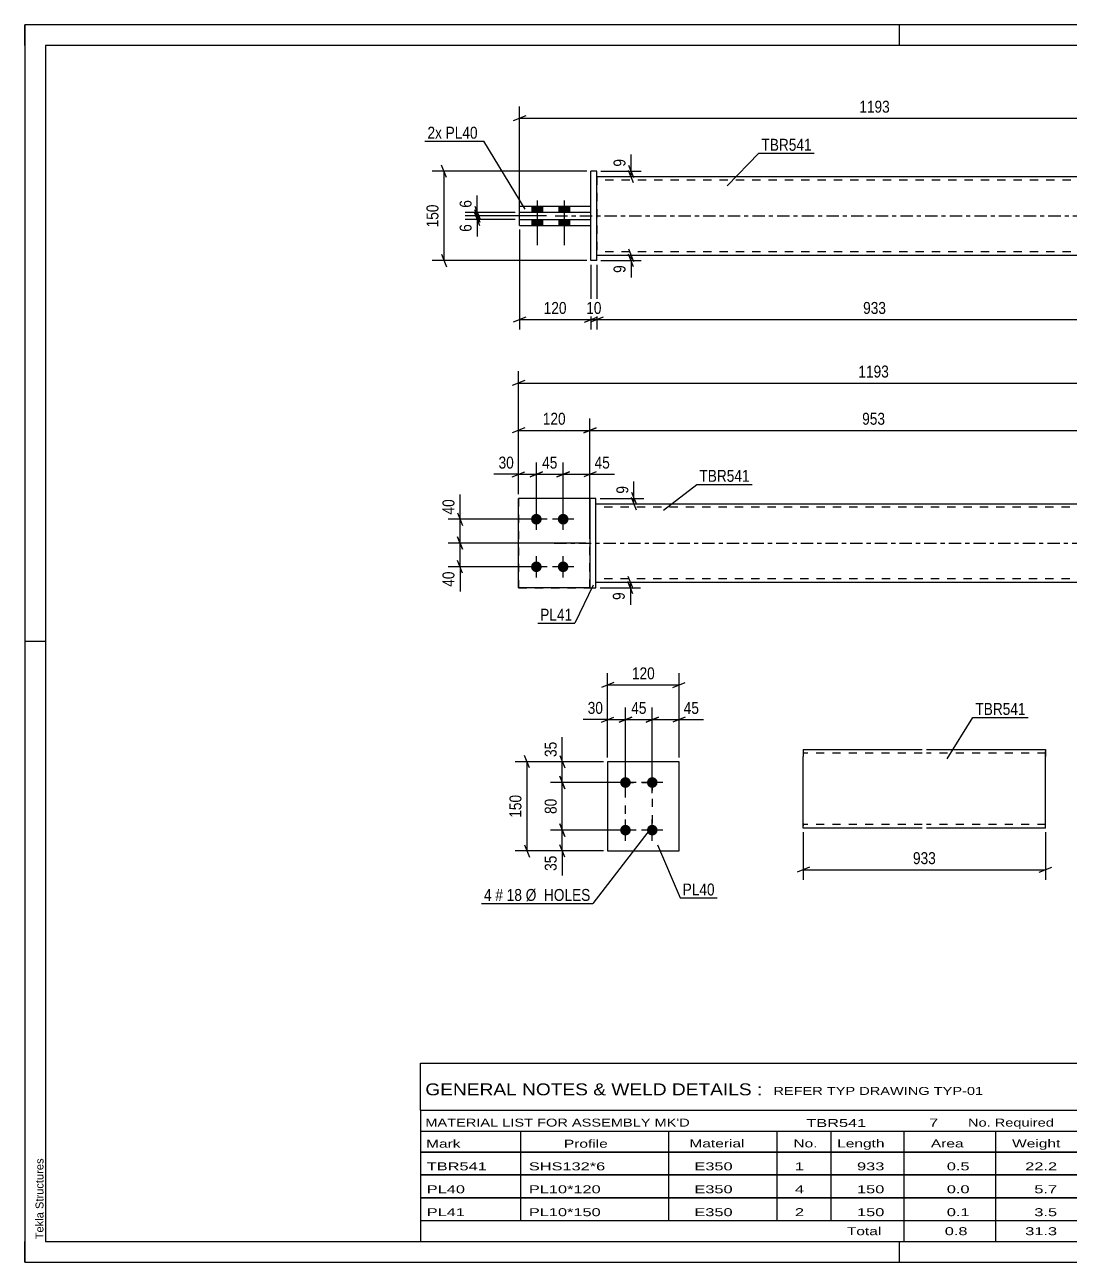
# Model space of a CAD drawing. Header units: millimetres. Extents: x 0 to 420, y 0 to 297.
# Drawn here: x 0 to 250.7, y 0 to 297 of the extents above; entities that cross this region are included whole.
import ezdxf

# ---------------------------------------------------------------- set-up
doc = ezdxf.new("R2010")
doc.units = ezdxf.units.MM
doc.linetypes.add('DXK_LINE_DOT2', pattern=[3.9198, 1.9599, -1.9599])
doc.linetypes.add('DXK_LINE_DOT3', pattern=[5.9187, 2.979, -0.9799, 0.9799, -0.9799])
doc.styles.add('Arial', font='arial.ttf', dxfattribs={"height": 0.2})
doc.styles.add('Arial Narrow', font='ARIALN.TTF', dxfattribs={"height": 0.2})

# ---------------------------------------------------------------- blocks, each defined once
blk = doc.blocks.new('Unknown-581632678-1163')
at = {"color": 5, "linetype": 'Continuous'}
for p, q in [((420, 297), (0, 297)), ((0, 297), (0, 0)), ((0, 292), (0, 297)), ((210, 292), (210, 297)), ((415, 292), (5, 292)), ((5, 292), (5, 5)), ((5, 149), (0, 149)), ((0, 0), (0, 5)), ((5, 5), (415, 5)), ((210, 0), (210, 5)), ((0, 0), (420, 0))]:
    blk.add_line(p, q, dxfattribs=at)
at = {"color": 174, "linetype": 'Continuous', "style": 'Arial'}
blk.add_text('Tekla Structures', height=1.9102, rotation=90, dxfattribs=at).set_placement((4.5, 5.5))
blk = doc.blocks.new('Part-581632678-1810 - 1791')
at = {"color": 2, "linetype": 'Continuous'}
for p, q in [((137.09, 182.04), (270.43, 182.04)), ((137.09, 163.19), (270.43, 163.19))]:
    blk.add_line(p, q, dxfattribs=at)
at = {"color": 7, "linetype": 'DXK_LINE_DOT2'}
for p, q in [((137.09, 163.19), (137.09, 182.04)), ((270.43, 181.19), (137.09, 181.19)), ((270.43, 182.04), (270.43, 163.19)), ((270.43, 164.04), (137.09, 164.04))]:
    blk.add_line(p, q, dxfattribs=at)
at = {"color": 7, "linetype": 'DXK_LINE_DOT3'}
blk.add_line((127.09, 172.62), (280.43, 172.62), dxfattribs=at)
blk = doc.blocks.new('Bolt-581632678-1799 - 1791')
at = {"linetype": 'Continuous'}
for points in [[(122.8, 177.04, -1), (122.8, 179.62, -1)], [(129.23, 177.04, -1), (129.23, 179.62, -1)], [(122.8, 165.62, -1), (122.8, 168.19, -1)], [(129.23, 165.62, -1), (129.23, 168.19, -1)]]:
    blk.add_hatch(color=1, dxfattribs=at).paths.add_polyline_path(points)
at = {"color": 1, "linetype": 'Continuous'}
for p, q in [((125.37, 178.33), (120.23, 178.33)), ((122.8, 175.76), (122.8, 180.9)), ((131.8, 178.33), (126.66, 178.33)), ((129.23, 175.76), (129.23, 180.9)), ((122.8, 164.33), (122.8, 169.47)), ((129.23, 164.33), (129.23, 169.47)), ((125.37, 166.9), (120.23, 166.9)), ((131.8, 166.9), (126.66, 166.9))]:
    blk.add_line(p, q, dxfattribs=at)
blk = doc.blocks.new('Part-581632678-1820 - 1791')
at = {"color": 2, "linetype": 'Continuous'}
for p, q in [((137.09, 183.33), (135.66, 183.33)), ((135.66, 183.33), (135.66, 161.9)), ((137.09, 161.9), (137.09, 183.33)), ((135.66, 161.9), (137.09, 161.9))]:
    blk.add_line(p, q, dxfattribs=at)
blk = doc.blocks.new('Part-581632678-1825 - 1791')
at = {"color": 7, "linetype": 'DXK_LINE_DOT2'}
for p, q in [((135.66, 183.33), (118.52, 183.33)), ((118.52, 183.33), (118.52, 161.9)), ((135.66, 161.9), (135.66, 183.33)), ((118.52, 161.9), (135.66, 161.9))]:
    blk.add_line(p, q, dxfattribs=at)
blk = doc.blocks.new('Part-581632678-1830 - 1791')
at = {"color": 2, "linetype": 'Continuous'}
for p, q in [((135.66, 183.33), (118.52, 183.33)), ((118.52, 161.9), (118.52, 183.33)), ((135.66, 161.9), (118.52, 161.9))]:
    blk.add_line(p, q, dxfattribs=at)
at = {"color": 7, "linetype": 'DXK_LINE_DOT2'}
blk.add_line((135.66, 161.9), (135.66, 183.33), dxfattribs=at)
blk = doc.blocks.new('Part-581632678-2156 - 2128')
at = {"color": 2, "linetype": 'Continuous'}
for p, q in [((137.31, 260.54), (270.65, 260.54)), ((137.31, 241.68), (270.65, 241.68))]:
    blk.add_line(p, q, dxfattribs=at)
at = {"color": 7, "linetype": 'DXK_LINE_DOT2'}
for p, q in [((137.31, 260.54), (137.31, 241.68)), ((270.65, 259.68), (137.31, 259.68)), ((270.65, 260.54), (270.65, 241.68)), ((270.65, 242.54), (137.31, 242.54))]:
    blk.add_line(p, q, dxfattribs=at)
at = {"color": 7, "linetype": 'DXK_LINE_DOT3'}
blk.add_line((127.31, 251.11), (280.65, 251.11), dxfattribs=at)
blk = doc.blocks.new('Part-581632678-2140 - 2128')
at = {"color": 2, "linetype": 'Continuous'}
for p, q in [((137.31, 261.83), (135.88, 261.83)), ((135.88, 240.4), (135.88, 261.83)), ((137.31, 240.4), (137.31, 261.83)), ((137.31, 240.4), (135.88, 240.4))]:
    blk.add_line(p, q, dxfattribs=at)
blk = doc.blocks.new('Part-581632678-2150 - 2128')
at = {"color": 2, "linetype": 'Continuous'}
for p, q in [((118.74, 250.26), (135.88, 250.26)), ((118.74, 248.83), (118.74, 250.26)), ((135.88, 248.83), (135.88, 250.26)), ((118.74, 248.83), (135.88, 248.83))]:
    blk.add_line(p, q, dxfattribs=at)
blk = doc.blocks.new('Part-581632678-2145 - 2128')
at = {"color": 2, "linetype": 'Continuous'}
for p, q in [((135.88, 253.4), (118.74, 253.4)), ((118.74, 251.97), (118.74, 253.4)), ((135.88, 251.97), (135.88, 253.4)), ((135.88, 251.97), (118.74, 251.97))]:
    blk.add_line(p, q, dxfattribs=at)
blk = doc.blocks.new('Bolt-581632678-2158 - 2128')
at = {"linetype": 'Continuous'}
for points in [[(121.74, 251.97), (124.31, 251.97), (124.31, 253.4), (121.74, 253.4)], [(121.74, 251.97), (124.31, 251.97), (124.31, 253.4), (121.74, 253.4)], [(128.17, 251.97), (130.74, 251.97), (130.74, 253.4), (128.17, 253.4)], [(128.17, 251.97), (130.74, 251.97), (130.74, 253.4), (128.17, 253.4)], [(121.74, 248.83), (124.31, 248.83), (124.31, 250.26), (121.74, 250.26)], [(121.74, 248.83), (124.31, 248.83), (124.31, 250.26), (121.74, 250.26)], [(128.17, 248.83), (130.74, 248.83), (130.74, 250.26), (128.17, 250.26)], [(128.17, 248.83), (130.74, 248.83), (130.74, 250.26), (128.17, 250.26)]]:
    blk.add_hatch(color=1, dxfattribs=at).paths.add_polyline_path(points)
at = {"color": 1, "linetype": 'Continuous'}
for p, q in [((121.74, 253.4), (121.74, 251.97)), ((121.74, 253.4), (121.74, 251.97)), ((123.02, 254.83), (123.02, 244.11)), ((123.02, 254.83), (123.02, 244.11)), ((124.31, 253.4), (124.31, 251.97)), ((124.31, 253.4), (124.31, 251.97)), ((128.17, 253.4), (128.17, 251.97)), ((128.17, 253.4), (128.17, 251.97)), ((129.45, 254.83), (129.45, 244.11)), ((129.45, 254.83), (129.45, 244.11)), ((130.74, 253.4), (130.74, 251.97)), ((130.74, 253.4), (130.74, 251.97)), ((121.74, 250.26), (121.74, 248.83)), ((121.74, 250.26), (121.74, 248.83)), ((124.31, 250.26), (124.31, 248.83)), ((124.31, 250.26), (124.31, 248.83)), ((128.17, 250.26), (128.17, 248.83)), ((128.17, 250.26), (128.17, 248.83)), ((130.74, 250.26), (130.74, 248.83)), ((130.74, 250.26), (130.74, 248.83))]:
    blk.add_line(p, q, dxfattribs=at)
blk = doc.blocks.new('Bolt-581632678-1444 - 1410')
at = {"linetype": 'Continuous'}
for points in [[(144.19, 113.85, -1), (144.19, 116.42, -1)], [(150.62, 113.85, -1), (150.62, 116.42, -1)], [(144.19, 102.42, -1), (144.19, 104.99, -1)], [(150.62, 102.42, -1), (150.62, 104.99, -1)]]:
    blk.add_hatch(color=1, dxfattribs=at).paths.add_polyline_path(points)
at = {"color": 1, "linetype": 'Continuous'}
for p, q in [((144.19, 112.57), (144.19, 117.71)), ((150.62, 112.57), (150.62, 117.71)), ((146.76, 115.14), (141.62, 115.14)), ((153.19, 115.14), (148.05, 115.14)), ((144.19, 101.14), (144.19, 106.28)), ((150.62, 101.14), (150.62, 106.28)), ((146.76, 103.71), (141.62, 103.71)), ((153.19, 103.71), (148.05, 103.71))]:
    blk.add_line(p, q, dxfattribs=at)
blk = doc.blocks.new('Part-581632678-1459 - 1410')
at = {"color": 2, "linetype": 'Continuous'}
for p, q in [((157.05, 120.14), (139.91, 120.14)), ((139.91, 120.14), (139.91, 98.71)), ((157.05, 98.71), (157.05, 120.14)), ((139.91, 98.71), (157.05, 98.71))]:
    blk.add_line(p, q, dxfattribs=at)
blk = doc.blocks.new('Part-581632678-1273 - 1255')
at = {"color": 2, "linetype": 'Continuous'}
for p, q in [((186.87, 123.07), (186.87, 121.35)), ((186.87, 123.07), (215.44, 123.07)), ((216.44, 123.07), (245.01, 123.07)), ((245.01, 123.07), (245.01, 122.94)), ((245.01, 122.94), (245.01, 121.35)), ((186.87, 105.27), (186.87, 121.35)), ((245.01, 104.21), (245.01, 121.35)), ((186.87, 104.34), (186.87, 105.27)), ((186.87, 104.21), (186.87, 104.34)), ((215.44, 104.21), (186.87, 104.21)), ((245.01, 104.21), (216.44, 104.21))]:
    blk.add_line(p, q, dxfattribs=at)
at = {"color": 7, "linetype": 'DXK_LINE_DOT2'}
for p, q in [((215.44, 122.21), (186.87, 122.21)), ((245.01, 122.21), (216.44, 122.21)), ((245.01, 121.35), (245.01, 122.57)), ((186.87, 105.27), (186.87, 104.71)), ((186.87, 105.07), (186.87, 105.13)), ((215.44, 105.07), (186.87, 105.07)), ((245.01, 105.07), (216.44, 105.07)), ((245.01, 105.07), (245.01, 105.13))]:
    blk.add_line(p, q, dxfattribs=at)
blk = doc.blocks.new('Rectangle-581632678-1568 - 1410')
at = {"color": 1, "linetype": 'DXK_LINE_DOT2'}
blk.add_lwpolyline([(144.19, 115.14), (150.62, 115.14), (150.62, 103.71), (144.19, 103.71), (144.19, 115.14)], close=True, dxfattribs=at)
blk = doc.blocks.new('StraightDimension-581632678-1869 - 1791')
at = {"color": 7, "linetype": 'Continuous'}
for p, q in [((134.66, 172.62), (101.63, 172.62)), ((103.88, 174.12), (105.08, 171.12)), ((104.48, 166.9), (104.48, 172.62)), ((121.8, 166.9), (101.63, 166.9)), ((105.08, 165.4), (103.88, 168.4))]:
    blk.add_line(p, q, dxfattribs=at)
at = {"color": 0}
blk.add_wipeout([(103.73, 166.38), (99.53, 166.38), (99.53, 161.52), (103.73, 161.52)], dxfattribs=at)
at = {"color": 7, "linetype": 'Continuous'}
blk.add_line((104.48, 166.9), (104.48, 161), dxfattribs=at)
blk.add_line((104.48, 166.9), (104.48, 161), dxfattribs=at)
at = {"color": 3, "style": 'Arial Narrow'}
blk.add_text('40', height=2.863, rotation=90.0002, dxfattribs=at).set_placement((103.13, 162.12))
blk = doc.blocks.new('StraightDimension-581632678-2023 - 1791')
at = {"color": 7, "linetype": 'Continuous'}
for p, q in [((120.02, 211.59), (117.02, 210.39)), ((118.52, 184.33), (118.52, 213.84)), ((118.52, 210.99), (289, 210.99)), ((287.5, 210.39), (290.5, 211.59)), ((289, 184.33), (289, 213.84))]:
    blk.add_line(p, q, dxfattribs=at)
at = {"color": 0}
blk.add_wipeout([(208.01, 211.74), (208.01, 215.94), (199.5, 215.94), (199.5, 211.74)], dxfattribs=at)
at = {"color": 3, "style": 'Arial Narrow'}
blk.add_text('1193', height=2.863, dxfattribs=at).set_placement((200.1, 212.34))
blk = doc.blocks.new('StraightDimension-581632678-2089 - 1791')
at = {"color": 7, "linetype": 'Continuous'}
for p, q in [((145.62, 184.83), (146.82, 181.83)), ((138.09, 183.33), (148.62, 183.33)), ((138.09, 182.04), (148.62, 182.04)), ((146.82, 180.54), (145.62, 183.54)), ((146.22, 182.04), (146.22, 183.33))]:
    blk.add_line(p, q, dxfattribs=at)
at = {"color": 0}
blk.add_wipeout([(145.47, 186.88), (141.27, 186.88), (141.27, 183.86), (145.47, 183.86)], dxfattribs=at)
at = {"color": 7, "linetype": 'Continuous'}
blk.add_line((146.22, 183.33), (146.22, 187.41), dxfattribs=at)
blk.add_line((146.22, 183.33), (146.22, 187.41), dxfattribs=at)
at = {"color": 3, "style": 'Arial Narrow'}
blk.add_text('9', height=2.86, rotation=90.0002, dxfattribs=at).set_placement((144.87, 184.46))
blk = doc.blocks.new('StraightDimension-581632678-1988 - 1791')
at = {"color": 7, "linetype": 'Continuous'}
for p, q in [((118.52, 184.33), (118.52, 202.51)), ((135.66, 173.62), (135.66, 202.51)), ((120.02, 200.26), (117.02, 199.06)), ((118.52, 199.66), (135.66, 199.66)), ((134.16, 199.06), (137.16, 200.26))]:
    blk.add_line(p, q, dxfattribs=at)
at = {"color": 0}
blk.add_wipeout([(130.43, 200.41), (130.43, 204.61), (123.75, 204.61), (123.75, 200.41)], dxfattribs=at)
at = {"color": 3, "style": 'Arial Narrow'}
blk.add_text('120', height=2.863, dxfattribs=at).set_placement((124.35, 201.01))
blk = doc.blocks.new('StraightDimension-581632678-1924 - 1791')
at = {"color": 7, "linetype": 'Continuous'}
for p, q in [((122.8, 179.33), (122.8, 191.98)), ((129.23, 179.33), (129.23, 191.98)), ((121.3, 188.53), (124.3, 189.73)), ((122.8, 189.13), (129.23, 189.13)), ((130.73, 189.73), (127.73, 188.53))]:
    blk.add_line(p, q, dxfattribs=at)
at = {"color": 0}
blk.add_wipeout([(128.44, 189.88), (128.44, 194.08), (123.59, 194.08), (123.59, 189.88)], dxfattribs=at)
at = {"color": 3, "style": 'Arial Narrow'}
blk.add_text('45', height=2.863, dxfattribs=at).set_placement((124.19, 190.48))
blk = doc.blocks.new('StraightDimension-581632678-1860 - 1791')
at = {"color": 7, "linetype": 'Continuous'}
for p, q in [((144.76, 164.69), (145.96, 161.69)), ((145.96, 160.4), (144.76, 163.4)), ((138.09, 163.19), (147.76, 163.19)), ((138.09, 161.9), (147.76, 161.9)), ((145.36, 161.9), (145.36, 163.19))]:
    blk.add_line(p, q, dxfattribs=at)
at = {"color": 0}
blk.add_wipeout([(144.61, 161.38), (140.41, 161.38), (140.41, 158.35), (144.61, 158.35)], dxfattribs=at)
at = {"color": 7, "linetype": 'Continuous'}
blk.add_line((145.36, 161.9), (145.36, 157.82), dxfattribs=at)
blk.add_line((145.36, 161.9), (145.36, 157.82), dxfattribs=at)
at = {"color": 3, "style": 'Arial Narrow'}
blk.add_text('9', height=2.86, rotation=90.0002, dxfattribs=at).set_placement((144.01, 158.95))
blk = doc.blocks.new('StraightDimension-581632678-1878 - 1791')
at = {"color": 7, "linetype": 'Continuous'}
for p, q in [((121.8, 178.33), (101.63, 178.33)), ((103.88, 179.83), (105.08, 176.83)), ((104.48, 172.62), (104.48, 178.33)), ((134.66, 172.62), (101.63, 172.62)), ((105.08, 171.12), (103.88, 174.12))]:
    blk.add_line(p, q, dxfattribs=at)
at = {"color": 0}
blk.add_wipeout([(103.73, 183.71), (99.53, 183.71), (99.53, 178.86), (103.73, 178.86)], dxfattribs=at)
at = {"color": 7, "linetype": 'Continuous'}
blk.add_line((104.48, 178.33), (104.48, 184.24), dxfattribs=at)
blk.add_line((104.48, 178.33), (104.48, 184.24), dxfattribs=at)
at = {"color": 3, "style": 'Arial Narrow'}
blk.add_text('40', height=2.863, rotation=90.0002, dxfattribs=at).set_placement((103.13, 179.46))
blk = doc.blocks.new('StraightDimension-581632678-1908 - 1791')
at = {"color": 7, "linetype": 'Continuous'}
for p, q in [((129.23, 179.33), (129.23, 191.98)), ((135.66, 184.33), (135.66, 191.98)), ((127.73, 188.53), (130.73, 189.73)), ((129.23, 189.13), (135.66, 189.13)), ((137.16, 189.73), (134.16, 188.53))]:
    blk.add_line(p, q, dxfattribs=at)
at = {"color": 0}
blk.add_wipeout([(141.04, 189.88), (141.04, 194.08), (136.18, 194.08), (136.18, 189.88)], dxfattribs=at)
at = {"color": 7, "linetype": 'Continuous'}
blk.add_line((135.66, 189.13), (141.56, 189.13), dxfattribs=at)
blk.add_line((135.66, 189.13), (141.56, 189.13), dxfattribs=at)
at = {"color": 3, "style": 'Arial Narrow'}
blk.add_text('45', height=2.863, dxfattribs=at).set_placement((136.78, 190.48))
blk = doc.blocks.new('StraightDimension-581632678-1937 - 1791')
at = {"color": 7, "linetype": 'Continuous'}
for p, q in [((118.52, 184.33), (118.52, 191.98)), ((122.8, 179.33), (122.8, 191.98)), ((117.02, 188.53), (120.02, 189.73)), ((118.52, 189.13), (122.8, 189.13)), ((124.3, 189.73), (121.3, 188.53))]:
    blk.add_line(p, q, dxfattribs=at)
at = {"color": 0}
blk.add_wipeout([(117.99, 189.88), (117.99, 194.08), (113.13, 194.08), (113.13, 189.88)], dxfattribs=at)
at = {"color": 7, "linetype": 'Continuous'}
blk.add_line((118.52, 189.13), (112.61, 189.13), dxfattribs=at)
blk.add_line((118.52, 189.13), (112.61, 189.13), dxfattribs=at)
at = {"color": 3, "style": 'Arial Narrow'}
blk.add_text('30', height=2.863, dxfattribs=at).set_placement((113.73, 190.48))
blk = doc.blocks.new('StraightDimension-581632678-1973 - 1791')
at = {"color": 7, "linetype": 'Continuous'}
for p, q in [((135.66, 173.62), (135.66, 202.51)), ((271.85, 184.33), (271.85, 202.51)), ((137.16, 200.26), (134.16, 199.06)), ((135.66, 199.66), (271.85, 199.66)), ((270.35, 199.06), (273.35, 200.26))]:
    blk.add_line(p, q, dxfattribs=at)
at = {"color": 0}
blk.add_wipeout([(207.1, 200.41), (207.1, 204.61), (200.41, 204.61), (200.41, 200.41)], dxfattribs=at)
at = {"color": 3, "style": 'Arial Narrow'}
blk.add_text('953', height=2.863, dxfattribs=at).set_placement((201.01, 201.01))
blk = doc.blocks.new('StraightDimension-581632678-2214 - 2128')
at = {"color": 7, "linetype": 'Continuous'}
for p, q in [((138.31, 261.83), (147.94, 261.83)), ((144.94, 263.33), (146.14, 260.33)), ((146.14, 259.04), (144.94, 262.04)), ((145.54, 260.54), (145.54, 261.83)), ((138.31, 260.54), (147.94, 260.54))]:
    blk.add_line(p, q, dxfattribs=at)
at = {"color": 0}
blk.add_wipeout([(144.79, 265.38), (140.59, 265.38), (140.59, 262.35), (144.79, 262.35)], dxfattribs=at)
at = {"color": 7, "linetype": 'Continuous'}
blk.add_line((145.54, 261.83), (145.54, 265.9), dxfattribs=at)
blk.add_line((145.54, 261.83), (145.54, 265.9), dxfattribs=at)
at = {"color": 3, "style": 'Arial Narrow'}
blk.add_text('9', height=2.86, rotation=90.0002, dxfattribs=at).set_placement((144.19, 262.95))
blk = doc.blocks.new('StraightDimension-581632678-2273 - 2128')
at = {"color": 7, "linetype": 'Continuous'}
for p, q in [((137.31, 239.4), (137.31, 223.85)), ((270.65, 239.4), (270.65, 223.85)), ((138.81, 226.85), (135.81, 225.65)), ((137.31, 226.25), (270.65, 226.25)), ((269.15, 225.65), (272.15, 226.85))]:
    blk.add_line(p, q, dxfattribs=at)
at = {"color": 0}
blk.add_wipeout([(207.32, 227), (207.32, 231.2), (200.64, 231.2), (200.64, 227)], dxfattribs=at)
at = {"color": 3, "style": 'Arial Narrow'}
blk.add_text('933', height=2.863, dxfattribs=at).set_placement((201.24, 227.6))
blk = doc.blocks.new('StraightDimension-581632678-2162 - 2128')
at = {"color": 7, "linetype": 'Continuous'}
for p, q in [((108, 253.47), (109.2, 250.47)), ((109.2, 249.61), (108, 252.61)), ((117.74, 251.97), (105.75, 251.97)), ((125.24, 251.11), (105.75, 251.11)), ((108.6, 251.11), (108.6, 251.97))]:
    blk.add_line(p, q, dxfattribs=at)
at = {"color": 0}
blk.add_wipeout([(107.85, 255.52), (103.65, 255.52), (103.65, 252.49), (107.85, 252.49)], dxfattribs=at)
at = {"color": 7, "linetype": 'Continuous'}
blk.add_line((108.6, 251.97), (108.6, 256.05), dxfattribs=at)
blk.add_line((108.6, 251.97), (108.6, 256.05), dxfattribs=at)
at = {"color": 3, "style": 'Arial Narrow'}
blk.add_text('6', height=2.86, rotation=90.0002, dxfattribs=at).set_placement((107.25, 253.09))
blk = doc.blocks.new('StraightDimension-581632678-2174 - 2128')
at = {"color": 7, "linetype": 'Continuous'}
for p, q in [((108, 252.61), (109.2, 249.61)), ((125.24, 251.11), (105.75, 251.11)), ((117.74, 250.26), (105.75, 250.26)), ((109.2, 248.76), (108, 251.76)), ((108.6, 250.26), (108.6, 251.11))]:
    blk.add_line(p, q, dxfattribs=at)
at = {"color": 0}
blk.add_wipeout([(107.85, 249.73), (103.65, 249.73), (103.65, 246.7), (107.85, 246.7)], dxfattribs=at)
at = {"color": 7, "linetype": 'Continuous'}
blk.add_line((108.6, 250.26), (108.6, 246.18), dxfattribs=at)
blk.add_line((108.6, 250.26), (108.6, 246.18), dxfattribs=at)
at = {"color": 3, "style": 'Arial Narrow'}
blk.add_text('6', height=2.86, rotation=90.0002, dxfattribs=at).set_placement((107.25, 247.3))
blk = doc.blocks.new('StraightDimension-581632678-2254 - 2128')
at = {"color": 7, "linetype": 'Continuous'}
for p, q in [((118.74, 247.83), (118.74, 223.85)), ((135.88, 239.4), (135.88, 223.85)), ((120.24, 226.85), (117.24, 225.65)), ((118.74, 226.25), (135.88, 226.25)), ((134.38, 225.65), (137.38, 226.85))]:
    blk.add_line(p, q, dxfattribs=at)
at = {"color": 0}
blk.add_wipeout([(130.65, 227), (130.65, 231.2), (123.97, 231.2), (123.97, 227)], dxfattribs=at)
at = {"color": 3, "style": 'Arial Narrow'}
blk.add_text('120', height=2.863, dxfattribs=at).set_placement((124.57, 227.6))
blk = doc.blocks.new('StraightDimension-581632678-2264 - 2128')
at = {"color": 7, "linetype": 'Continuous'}
for p, q in [((135.88, 239.4), (135.88, 223.85)), ((137.31, 239.4), (137.31, 223.85)), ((134.38, 225.65), (137.38, 226.85)), ((138.81, 226.85), (135.81, 225.65)), ((135.88, 226.25), (137.31, 226.25))]:
    blk.add_line(p, q, dxfattribs=at)
at = {"color": 0}
blk.add_wipeout([(139.02, 227), (139.02, 231.2), (134.17, 231.2), (134.17, 227)], dxfattribs=at)
at = {"color": 3, "style": 'Arial Narrow'}
blk.add_text('10', height=2.863, dxfattribs=at).set_placement((134.77, 227.6))
blk = doc.blocks.new('StraightDimension-581632678-2282 - 2128')
at = {"color": 7, "linetype": 'Continuous'}
for p, q in [((118.74, 249.83), (118.74, 277.4)), ((289.22, 249.85), (289.22, 277.4)), ((120.24, 275.15), (117.24, 273.95)), ((118.74, 274.55), (289.22, 274.55)), ((287.72, 273.95), (290.72, 275.15))]:
    blk.add_line(p, q, dxfattribs=at)
at = {"color": 0}
blk.add_wipeout([(208.23, 275.3), (208.23, 279.5), (199.72, 279.5), (199.72, 275.3)], dxfattribs=at)
at = {"color": 3, "style": 'Arial Narrow'}
blk.add_text('1193', height=2.863, dxfattribs=at).set_placement((200.32, 275.9))
blk = doc.blocks.new('StraightDimension-581632678-2293 - 2128')
at = {"color": 7, "linetype": 'Continuous'}
for p, q in [((134.88, 261.83), (97.8, 261.83)), ((101.25, 260.33), (100.05, 263.33)), ((100.65, 240.4), (100.65, 261.83)), ((100.05, 241.9), (101.25, 238.9)), ((134.88, 240.4), (97.8, 240.4))]:
    blk.add_line(p, q, dxfattribs=at)
at = {"color": 0}
blk.add_wipeout([(99.9, 254.45), (95.7, 254.45), (95.7, 247.77), (99.9, 247.77)], dxfattribs=at)
at = {"color": 3, "style": 'Arial Narrow'}
blk.add_text('150', height=2.863, rotation=90.0002, dxfattribs=at).set_placement((99.3, 248.37))
blk = doc.blocks.new('StraightDimension-581632678-2304 - 2128')
at = {"color": 7, "linetype": 'Continuous'}
for p, q in [((138.31, 241.68), (147.94, 241.68)), ((144.94, 243.18), (146.14, 240.18)), ((146.14, 238.9), (144.94, 241.9)), ((145.54, 240.4), (145.54, 241.68)), ((138.31, 240.4), (147.94, 240.4))]:
    blk.add_line(p, q, dxfattribs=at)
at = {"color": 0}
blk.add_wipeout([(144.79, 239.87), (140.59, 239.87), (140.59, 236.84), (144.79, 236.84)], dxfattribs=at)
at = {"color": 7, "linetype": 'Continuous'}
blk.add_line((145.54, 240.4), (145.54, 236.32), dxfattribs=at)
blk.add_line((145.54, 240.4), (145.54, 236.32), dxfattribs=at)
at = {"color": 3, "style": 'Arial Narrow'}
blk.add_text('9', height=2.86, rotation=90.0002, dxfattribs=at).set_placement((144.19, 237.45))
blk = doc.blocks.new('StraightDimension-581632678-1474 - 1410')
at = {"color": 7, "linetype": 'Continuous'}
for p, q in [((128.42, 116.64), (129.62, 113.64)), ((143.19, 115.14), (126.17, 115.14)), ((129.02, 103.71), (129.02, 115.14)), ((129.62, 102.21), (128.42, 105.21)), ((143.19, 103.71), (126.17, 103.71))]:
    blk.add_line(p, q, dxfattribs=at)
at = {"color": 0}
blk.add_wipeout([(128.27, 111.85), (124.07, 111.85), (124.07, 106.99), (128.27, 106.99)], dxfattribs=at)
at = {"color": 3, "style": 'Arial Narrow'}
blk.add_text('80', height=2.863, rotation=90.0002, dxfattribs=at).set_placement((127.67, 107.59))
blk = doc.blocks.new('StraightDimension-581632678-1484 - 1410')
at = {"color": 7, "linetype": 'Continuous'}
for p, q in [((138.91, 120.14), (126.17, 120.14)), ((128.42, 121.64), (129.62, 118.64)), ((129.02, 115.14), (129.02, 120.14)), ((129.62, 113.64), (128.42, 116.64)), ((143.19, 115.14), (126.17, 115.14))]:
    blk.add_line(p, q, dxfattribs=at)
at = {"color": 0}
blk.add_wipeout([(128.27, 125.52), (124.07, 125.52), (124.07, 120.66), (128.27, 120.66)], dxfattribs=at)
at = {"color": 7, "linetype": 'Continuous'}
blk.add_line((129.02, 120.14), (129.02, 126.04), dxfattribs=at)
blk.add_line((129.02, 120.14), (129.02, 126.04), dxfattribs=at)
at = {"color": 3, "style": 'Arial Narrow'}
blk.add_text('35', height=2.863, rotation=90.0002, dxfattribs=at).set_placement((127.67, 121.26))
blk = doc.blocks.new('StraightDimension-581632678-1461 - 1410')
at = {"color": 7, "linetype": 'Continuous'}
for p, q in [((128.42, 105.21), (129.62, 102.21)), ((143.19, 103.71), (126.17, 103.71)), ((129.02, 98.71), (129.02, 103.71)), ((138.91, 98.71), (126.17, 98.71)), ((129.62, 97.21), (128.42, 100.21))]:
    blk.add_line(p, q, dxfattribs=at)
at = {"color": 0}
blk.add_wipeout([(128.27, 98.18), (124.07, 98.18), (124.07, 93.33), (128.27, 93.33)], dxfattribs=at)
at = {"color": 7, "linetype": 'Continuous'}
blk.add_line((129.02, 98.71), (129.02, 92.8), dxfattribs=at)
blk.add_line((129.02, 98.71), (129.02, 92.8), dxfattribs=at)
at = {"color": 3, "style": 'Arial Narrow'}
blk.add_text('35', height=2.863, rotation=90.0002, dxfattribs=at).set_placement((127.67, 93.93))
blk = doc.blocks.new('StraightDimension-581632678-1498 - 1410')
at = {"color": 7, "linetype": 'Continuous'}
for p, q in [((138.91, 120.14), (117.71, 120.14)), ((121.16, 118.64), (119.96, 121.64)), ((120.56, 98.71), (120.56, 120.14)), ((138.91, 98.71), (117.71, 98.71)), ((119.96, 100.21), (121.16, 97.21))]:
    blk.add_line(p, q, dxfattribs=at)
at = {"color": 0}
blk.add_wipeout([(119.81, 112.77), (115.61, 112.77), (115.61, 106.08), (119.81, 106.08)], dxfattribs=at)
at = {"color": 3, "style": 'Arial Narrow'}
blk.add_text('150', height=2.863, rotation=90.0002, dxfattribs=at).set_placement((119.21, 106.68))
blk = doc.blocks.new('StraightDimension-581632678-1515 - 1410')
at = {"color": 7, "linetype": 'Continuous'}
for p, q in [((138.41, 129.66), (141.41, 130.86)), ((139.91, 121.14), (139.91, 133.11)), ((145.69, 130.86), (142.69, 129.66)), ((144.19, 116.14), (144.19, 133.11)), ((139.91, 130.26), (144.19, 130.26))]:
    blk.add_line(p, q, dxfattribs=at)
at = {"color": 0}
blk.add_wipeout([(139.38, 131.01), (139.38, 135.21), (134.53, 135.21), (134.53, 131.01)], dxfattribs=at)
at = {"color": 7, "linetype": 'Continuous'}
blk.add_line((139.91, 130.26), (134, 130.26), dxfattribs=at)
blk.add_line((139.91, 130.26), (134, 130.26), dxfattribs=at)
at = {"color": 3, "style": 'Arial Narrow'}
blk.add_text('30', height=2.863, dxfattribs=at).set_placement((135.13, 131.61))
blk = doc.blocks.new('StraightDimension-581632678-1528 - 1410')
at = {"color": 7, "linetype": 'Continuous'}
for p, q in [((142.69, 129.66), (145.69, 130.86)), ((144.19, 116.14), (144.19, 133.11)), ((152.12, 130.86), (149.12, 129.66)), ((150.62, 116.14), (150.62, 133.11)), ((144.19, 130.26), (150.62, 130.26))]:
    blk.add_line(p, q, dxfattribs=at)
at = {"color": 0}
blk.add_wipeout([(149.84, 131.01), (149.84, 135.21), (144.98, 135.21), (144.98, 131.01)], dxfattribs=at)
at = {"color": 3, "style": 'Arial Narrow'}
blk.add_text('45', height=2.863, dxfattribs=at).set_placement((145.58, 131.61))
blk = doc.blocks.new('StraightDimension-581632678-1538 - 1410')
at = {"color": 7, "linetype": 'Continuous'}
for p, q in [((149.12, 129.66), (152.12, 130.86)), ((150.62, 116.14), (150.62, 133.11)), ((158.55, 130.86), (155.55, 129.66)), ((157.05, 121.14), (157.05, 133.11)), ((150.62, 130.26), (157.05, 130.26))]:
    blk.add_line(p, q, dxfattribs=at)
at = {"color": 0}
blk.add_wipeout([(162.43, 131.01), (162.43, 135.21), (157.58, 135.21), (157.58, 131.01)], dxfattribs=at)
at = {"color": 7, "linetype": 'Continuous'}
blk.add_line((157.05, 130.26), (162.96, 130.26), dxfattribs=at)
blk.add_line((157.05, 130.26), (162.96, 130.26), dxfattribs=at)
at = {"color": 3, "style": 'Arial Narrow'}
blk.add_text('45', height=2.863, dxfattribs=at).set_placement((158.18, 131.61))
blk = doc.blocks.new('StraightDimension-581632678-1552 - 1410')
at = {"color": 7, "linetype": 'Continuous'}
for p, q in [((139.91, 121.14), (139.91, 141.41)), ((157.05, 121.14), (157.05, 141.41)), ((141.41, 139.16), (138.41, 137.96)), ((139.91, 138.56), (157.05, 138.56)), ((155.55, 137.96), (158.55, 139.16))]:
    blk.add_line(p, q, dxfattribs=at)
at = {"color": 0}
blk.add_wipeout([(151.82, 139.31), (151.82, 143.51), (145.14, 143.51), (145.14, 139.31)], dxfattribs=at)
at = {"color": 3, "style": 'Arial Narrow'}
blk.add_text('120', height=2.863, dxfattribs=at).set_placement((145.74, 139.91))
blk = doc.blocks.new('StraightDimension-581632678-1353 - 1255')
at = {"color": 7, "linetype": 'Continuous'}
for p, q in [((186.87, 103.21), (186.87, 91.81)), ((245.01, 103.21), (245.01, 91.81)), ((188.37, 94.81), (185.37, 93.61)), ((186.87, 94.21), (245.01, 94.21)), ((243.51, 93.61), (246.51, 94.81))]:
    blk.add_line(p, q, dxfattribs=at)
at = {"color": 0}
blk.add_wipeout([(219.28, 94.96), (219.28, 99.16), (212.6, 99.16), (212.6, 94.96)], dxfattribs=at)
at = {"color": 3, "style": 'Arial Narrow'}
blk.add_text('933', height=2.863, dxfattribs=at).set_placement((213.2, 95.56))
blk = doc.blocks.new('Unknown-581632678-3400')
at = {"color": 7, "linetype": 'Continuous'}
for p, q in [((95, 47.75), (255, 47.75)), ((95, 36.5), (95, 47.75)), ((255, 47.75), (255, 36.5)), ((95, 36.5), (255, 36.5)), ((95, 36.5), (95, 31.5)), ((255, 36.5), (255, 31.5)), ((95, 31.5), (255, 31.5)), ((95, 31.5), (95, 26.5)), ((119, 31.5), (119, 26.5)), ((154.5, 31.5), (154.5, 26.5)), ((180.5, 31.5), (180.5, 26.5)), ((193.5, 31.5), (193.5, 26.5)), ((211, 31.5), (211, 26.5)), ((233, 31.5), (233, 26.5)), ((255, 31.5), (255, 26.5)), ((95, 26.5), (255, 26.5)), ((95, 26.45), (95, 21.05)), ((95, 26.45), (255, 26.45)), ((119, 26.5), (119, 21)), ((154.5, 26.5), (154.5, 21)), ((180.5, 26.5), (180.5, 21)), ((193.5, 26.5), (193.5, 21)), ((211, 26.5), (211, 21)), ((233, 26.5), (233, 21)), ((255, 26.45), (255, 21.05)), ((95, 21.05), (255, 21.05)), ((95, 20.95), (95, 15.55)), ((95, 20.95), (255, 20.95)), ((119, 21), (119, 15.5)), ((154.5, 21), (154.5, 15.5)), ((180.5, 21), (180.5, 15.5)), ((193.5, 21), (193.5, 15.5)), ((211, 21), (211, 15.5)), ((233, 21), (233, 15.5)), ((255, 20.95), (255, 15.55)), ((95, 15.55), (255, 15.55)), ((95, 15.45), (95, 10.05)), ((95, 15.45), (255, 15.45)), ((119, 15.5), (119, 10)), ((154.5, 15.5), (154.5, 10)), ((180.5, 15.5), (180.5, 10)), ((193.5, 15.5), (193.5, 10)), ((211, 15.5), (211, 10)), ((233, 15.5), (233, 10)), ((255, 15.45), (255, 10.05)), ((95, 10.05), (255, 10.05)), ((95, 10), (255, 10)), ((95, 10), (95, 5)), ((211, 10), (211, 5)), ((233, 10), (233, 5)), ((255, 10), (255, 5)), ((95, 5), (255, 5))]:
    blk.add_line(p, q, dxfattribs=at)
at = {"color": 7, "style": 'Arial Narrow'}
for s, height, width, p in [('GENERAL NOTES & WELD DETAILS :', 2.8633, 1.4, (96.15, 40.06)), ('REFER TYP DRAWING TYP-01', 1.9089, 1.6, (179.7, 40.16)), ("MATERIAL LIST FOR ASSEMBLY MK'D", 1.9089, 1.6, (96.15, 32.56)), ('TBR541', 1.909, 1.794707, (187.59, 32.47)), ('7', 1.91, 1.794707, (217.08, 32.56)), ('No. Required', 1.9089, 1.6, (226.41, 32.56)), ('Mark', 1.909, 1.7, (96.34, 27.5)), ('Profile', 1.909, 1.7, (129.41, 27.5)), ('Material', 1.909, 1.7, (159.54, 27.56)), ('No.', 1.909, 1.7, (184.5, 27.56)), ('Length', 1.909, 1.7, (195, 27.56)), ('Area', 1.909, 1.7, (217.5, 27.56)), ('Weight', 1.909, 1.7, (237, 27.56))]:
    blk.add_text(s, height=height, dxfattribs=dict(at, width=width)).set_placement(p)
at = {"color": 7, "linetype": 'Continuous', "style": 'Arial Narrow'}
for s, height, width, p in [('TBR541', 1.909, 1.794707, (96.5, 22.06)), ('SHS132*6', 1.909, 1.794707, (121, 22.06)), ('E350', 1.909, 1.794707, (160.74, 22.06)), ('1', 1.91, 1.794707, (184.86, 22.06)), ('933', 1.909, 1.794707, (199.77, 22.06)), ('0.5', 1.909, 1.794707, (221.32, 22.06)), ('22.2', 1.909, 1.794707, (240.14, 22.06)), ('PL40', 1.909, 1.794707, (96.5, 16.56)), ('PL10*120', 1.909, 1.794707, (121, 16.56)), ('E350', 1.909, 1.794707, (160.74, 16.56)), ('4', 1.91, 1.794707, (184.86, 16.56)), ('150', 1.909, 1.794707, (199.77, 16.56)), ('0.0', 1.909, 1.794707, (221.32, 16.56)), ('5.7', 1.909, 1.794707, (242.33, 16.56)), ('PL41', 1.909, 1.794707, (96.5, 11.06)), ('PL10*150', 1.909, 1.794707, (121, 11.06)), ('E350', 1.909, 1.794707, (160.74, 11.06)), ('2', 1.91, 1.794707, (184.86, 11.06)), ('150', 1.909, 1.794707, (199.77, 11.06)), ('0.1', 1.909, 1.794707, (221.32, 11.06)), ('3.5', 1.909, 1.794707, (242.33, 11.06)), ('Total', 1.909, 1.7, (197.33, 6.5)), ('0.8', 1.909, 1.794707, (220.83, 6.5)), ('31.3', 1.909, 1.794707, (240.14, 6.5))]:
    blk.add_text(s, height=height, dxfattribs=dict(at, width=width)).set_placement(p)
blk = doc.blocks.new('Mark-581632678-1806 - 1791')
at = {"color": 0}
blk.add_wipeout([(174, 187.3), (174, 190.3), (161.94, 190.3), (161.94, 187.3)], dxfattribs=at)
blk.add_wipeout([(174, 187.3), (174, 190.3), (161.94, 190.3), (161.94, 187.3)], dxfattribs=at)
at = {"color": 30, "linetype": 'Continuous'}
for p, q in [((153.35, 180.47), (161.34, 186.7)), ((161.34, 186.7), (174.6, 186.7))]:
    blk.add_line(p, q, dxfattribs=at)
at = {"color": 3, "style": 'Arial Narrow'}
blk.add_text('TBR541', height=2.863, dxfattribs=at).set_placement((161.94, 187.3))
blk = doc.blocks.new('Mark-581632678-1816 - 1791')
at = {"color": 0}
blk.add_wipeout([(131.41, 153.97), (131.41, 156.97), (123.73, 156.97), (123.73, 153.97)], dxfattribs=at)
blk.add_wipeout([(131.41, 153.97), (131.41, 156.97), (123.73, 156.97), (123.73, 153.97)], dxfattribs=at)
at = {"color": 30, "linetype": 'Continuous'}
for p in [(136.42, 162.52), (123.13, 153.37)]:
    blk.add_line(p, (132.01, 153.37), dxfattribs=at)
at = {"color": 3, "style": 'Arial Narrow'}
blk.add_text('PL41', height=2.863, dxfattribs=at).set_placement((123.73, 153.97))
blk = doc.blocks.new('Mark-581632678-2152 - 2128')
at = {"color": 0}
blk.add_wipeout([(188.89, 266.76), (188.89, 269.76), (176.83, 269.76), (176.83, 266.76)], dxfattribs=at)
blk.add_wipeout([(188.89, 266.76), (188.89, 269.76), (176.83, 269.76), (176.83, 266.76)], dxfattribs=at)
at = {"color": 30, "linetype": 'Continuous'}
for p, q in [((168.57, 258.33), (176.23, 266.16)), ((176.23, 266.16), (189.49, 266.16))]:
    blk.add_line(p, q, dxfattribs=at)
at = {"color": 3, "style": 'Arial Narrow'}
blk.add_text('TBR541', height=2.863, dxfattribs=at).set_placement((176.83, 266.76))
blk = doc.blocks.new('MarkSet-581632678-2335 - 2128')
at = {"color": 30, "linetype": 'Continuous'}
blk.add_line((120.12, 252.77), (110.2, 269.06), dxfattribs=at)
at = {"color": 0}
blk.add_wipeout([(100.13, 269.66), (100.13, 272.66), (96.66, 272.66), (96.66, 269.66)], dxfattribs=at)
blk.add_wipeout([(100.13, 269.66), (100.13, 272.66), (96.66, 272.66), (96.66, 269.66)], dxfattribs=at)
blk.add_wipeout([(108.7, 269.66), (108.7, 272.66), (101.03, 272.66), (101.03, 269.66)], dxfattribs=at)
blk.add_wipeout([(108.7, 269.66), (108.7, 272.66), (101.03, 272.66), (101.03, 269.66)], dxfattribs=at)
at = {"color": 30, "linetype": 'Continuous'}
blk.add_line((96.06, 269.06), (110.2, 269.06), dxfattribs=at)
at = {"color": 3, "style": 'Arial Narrow'}
for s, p in [('2x', (96.66, 269.66)), ('PL40', (101.03, 269.66))]:
    blk.add_text(s, height=2.863, dxfattribs=at).set_placement(p)
blk = doc.blocks.new('Mark-581632678-1440 - 1410')
at = {"color": 0}
blk.add_wipeout([(112.06, 86.72), (112.06, 89.72), (110.23, 89.72), (110.23, 86.72)], dxfattribs=at)
blk.add_wipeout([(112.06, 86.72), (112.06, 89.72), (110.23, 89.72), (110.23, 86.72)], dxfattribs=at)
blk.add_wipeout([(114.79, 86.72), (114.79, 89.72), (112.96, 89.72), (112.96, 86.72)], dxfattribs=at)
blk.add_wipeout([(114.79, 86.72), (114.79, 89.72), (112.96, 89.72), (112.96, 86.72)], dxfattribs=at)
at = {"color": 3, "style": 'Arial Narrow'}
blk.add_text('4', height=2.86, dxfattribs=at).set_placement((110.23, 86.72))
at = {"color": 0}
blk.add_wipeout([(119.35, 86.72), (119.35, 89.72), (115.69, 89.72), (115.69, 86.72)], dxfattribs=at)
blk.add_wipeout([(119.35, 86.72), (119.35, 89.72), (115.69, 89.72), (115.69, 86.72)], dxfattribs=at)
at = {"color": 3, "style": 'Arial Narrow'}
blk.add_text('#', height=2.86, dxfattribs=at).set_placement((112.96, 86.72))
at = {"color": 0}
blk.add_wipeout([(135.77, 86.72), (135.77, 89.72), (120.25, 89.72), (120.25, 86.72)], dxfattribs=at)
blk.add_wipeout([(135.77, 86.72), (135.77, 89.72), (120.25, 89.72), (120.25, 86.72)], dxfattribs=at)
at = {"color": 7, "linetype": 'Continuous'}
for p in [(150.1, 103.91), (109.63, 86.12)]:
    blk.add_line(p, (136.37, 86.12), dxfattribs=at)
at = {"color": 3, "style": 'Arial Narrow'}
for s, p in [('18', (115.69, 86.72)), ('Ø  HOLES', (120.25, 86.72))]:
    blk.add_text(s, height=2.863, dxfattribs=at).set_placement(p)
blk = doc.blocks.new('Mark-581632678-1455 - 1410')
at = {"color": 0}
blk.add_wipeout([(165.6, 88.03), (165.6, 91.03), (157.92, 91.03), (157.92, 88.03)], dxfattribs=at)
blk.add_wipeout([(165.6, 88.03), (165.6, 91.03), (157.92, 91.03), (157.92, 88.03)], dxfattribs=at)
at = {"color": 30, "linetype": 'Continuous'}
for p, q in [((151.86, 100.17), (157.32, 87.43)), ((157.32, 87.43), (166.2, 87.43))]:
    blk.add_line(p, q, dxfattribs=at)
at = {"color": 3, "style": 'Arial Narrow'}
blk.add_text('PL40', height=2.863, dxfattribs=at).set_placement((157.92, 88.03))
blk = doc.blocks.new('Mark-581632678-1268 - 1255')
at = {"color": 0}
blk.add_wipeout([(240.23, 131.36), (240.23, 134.36), (228.18, 134.36), (228.18, 131.36)], dxfattribs=at)
blk.add_wipeout([(240.23, 131.36), (240.23, 134.36), (228.18, 134.36), (228.18, 131.36)], dxfattribs=at)
at = {"color": 30, "linetype": 'Continuous'}
for p, q in [((221.37, 120.84), (227.58, 130.76)), ((227.58, 130.76), (240.83, 130.76))]:
    blk.add_line(p, q, dxfattribs=at)
at = {"color": 3, "style": 'Arial Narrow'}
blk.add_text('TBR541', height=2.863, dxfattribs=at).set_placement((228.18, 131.36))

msp = doc.modelspace()

# ---------------------------------------------------------------- block references
for name in ['Unknown-581632678-1163', 'Part-581632678-2140 - 2128', 'Part-581632678-2156 - 2128', 'Part-581632678-2145 - 2128', 'Bolt-581632678-2158 - 2128', 'Part-581632678-2150 - 2128', 'Part-581632678-1825 - 1791', 'Part-581632678-1830 - 1791', 'Part-581632678-1810 - 1791', 'Part-581632678-1820 - 1791', 'Bolt-581632678-1799 - 1791', 'Part-581632678-1273 - 1255', 'Part-581632678-1459 - 1410', 'Bolt-581632678-1444 - 1410', 'Rectangle-581632678-1568 - 1410', 'Unknown-581632678-3400']:
    msp.add_blockref(name, (0, 0))

# ---------------------------------------------------------------- next in the draw order: block references
for name in ['StraightDimension-581632678-2214 - 2128', 'StraightDimension-581632678-2162 - 2128', 'StraightDimension-581632678-2273 - 2128', 'StraightDimension-581632678-2023 - 1791', 'StraightDimension-581632678-1869 - 1791', 'StraightDimension-581632678-1860 - 1791', 'Mark-581632678-1268 - 1255', 'StraightDimension-581632678-1474 - 1410', 'StraightDimension-581632678-1353 - 1255', 'Mark-581632678-1455 - 1410']:
    msp.add_blockref(name, (0, 0))

# ---------------------------------------------------------------- next in the draw order: block references
for name in ['StraightDimension-581632678-2174 - 2128', 'StraightDimension-581632678-2089 - 1791', 'Mark-581632678-1816 - 1791', 'StraightDimension-581632678-1484 - 1410', 'StraightDimension-581632678-1461 - 1410']:
    msp.add_blockref(name, (0, 0))

# ---------------------------------------------------------------- next in the draw order: block references
for name in ['StraightDimension-581632678-2282 - 2128', 'StraightDimension-581632678-2254 - 2128', 'StraightDimension-581632678-1988 - 1791', 'StraightDimension-581632678-1498 - 1410']:
    msp.add_blockref(name, (0, 0))

# ---------------------------------------------------------------- next in the draw order: block references
for name in ['Mark-581632678-2152 - 2128', 'StraightDimension-581632678-2264 - 2128', 'StraightDimension-581632678-1924 - 1791', 'StraightDimension-581632678-1515 - 1410', 'Mark-581632678-1440 - 1410']:
    msp.add_blockref(name, (0, 0))

# ---------------------------------------------------------------- next in the draw order: block references
for name in ['StraightDimension-581632678-2293 - 2128', 'StraightDimension-581632678-2304 - 2128', 'StraightDimension-581632678-1878 - 1791', 'StraightDimension-581632678-1528 - 1410']:
    msp.add_blockref(name, (0, 0))

# ---------------------------------------------------------------- next in the draw order: block references
for name in ['MarkSet-581632678-2335 - 2128', 'StraightDimension-581632678-1937 - 1791', 'StraightDimension-581632678-1908 - 1791', 'StraightDimension-581632678-1538 - 1410']:
    msp.add_blockref(name, (0, 0))

# ---------------------------------------------------------------- next in the draw order: block references
for name in ['StraightDimension-581632678-1973 - 1791', 'StraightDimension-581632678-1552 - 1410']:
    msp.add_blockref(name, (0, 0))

# ---------------------------------------------------------------- next in the draw order: block references
msp.add_blockref('Mark-581632678-1806 - 1791', (0, 0))

doc.saveas('drawing.dxf')
